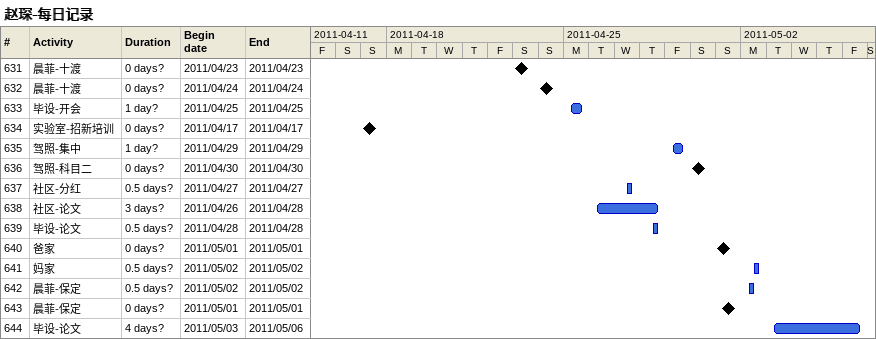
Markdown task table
赵琛-每日记录

| ID | Task | Duration | Start | Finish |
|---|---|---|---|---|
| 631 | 晨菲-十渡 | 0d? | 2011-04-23 | 2011-04-23 |
| 632 | 晨菲-十渡 | 0d? | 2011-04-24 | 2011-04-24 |
| 633 | 毕设-开会 | 1d? | 2011-04-25 | 2011-04-25 |
| 634 | 实验室-招新培训 | 0d? | 2011-04-17 | 2011-04-17 |
| 635 | 驾照-集中 | 1d? | 2011-04-29 | 2011-04-29 |
| 636 | 驾照-科目二 | 0d? | 2011-04-30 | 2011-04-30 |
| 637 | 社区-分红 | 0.5d? | 2011-04-27 | 2011-04-27 |
| 638 | 社区-论文 | 3d? | 2011-04-26 | 2011-04-28 |
| 639 | 毕设-论文 | 0.5d? | 2011-04-28 | 2011-04-28 |
| 640 | 爸家 | 0d? | 2011-05-01 | 2011-05-01 |
| 641 | 妈家 | 0.5d? | 2011-05-02 | 2011-05-02 |
| 642 | 晨菲-保定 | 0.5d? | 2011-05-02 | 2011-05-02 |
| 643 | 晨菲-保定 | 0d? | 2011-05-01 | 2011-05-01 |
| 644 | 毕设-论文 | 4d? | 2011-05-03 | 2011-05-06 |
